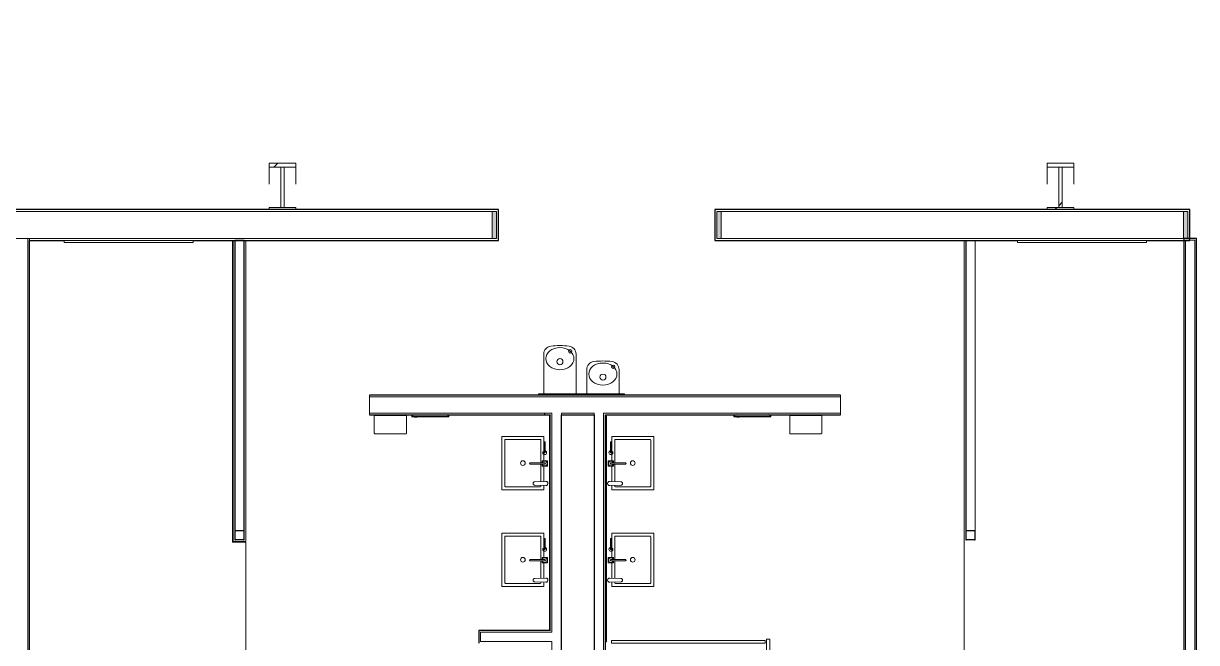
# Model space of a CAD drawing. Header units: inches. Extents: x 20008 to 27263, y -26025 to -19005.
# Drawn here: x 25305.5 to 25742, y -22520 to -22289.5 of the extents above; entities that cross this region are included whole.
import ezdxf

# ---------------------------------------------------------------- set-up
doc = ezdxf.new("R2010")
doc.units = ezdxf.units.IN
doc.header["$MEASUREMENT"] = 0
doc.linetypes.add('Dash', pattern=[0.25, 0.125, -0.125])
doc.linetypes.add('Dash_2_', pattern=[0.25, 0.125, -0.125])
for name, color, linetype, lineweight in [('A-FLOR', 192, 'Continuous', 9), ('A-GENM', 13, 'Continuous', 9), ('A-WALL', 113, 'Continuous', 9), ('A-WALL-PATT', 111, 'Continuous', 25), ('I-WALL', 2, 'Continuous', 9), ('P-SANR-FIXT', 6, 'Continuous', 9), ('Q-SPCQ', 91, 'Continuous', 9), ('Q-SPCQ-HDLN', 91, 'Dash', 9), ('S-BEAM', 12, 'Continuous', 9), ('S-COLS', 52, 'Continuous', 9)]:
    doc.layers.add(name, color=color, linetype=linetype, lineweight=lineweight)
pattern_1 = [(0, (0, 0), (81.92, 20.48), [3.379, -58.061, 3.379, -58.061, -327.68]), (0, (0, 0), (81.92, 20.48), [-122.88, 3.379, -119.501, 3.379, -58.061, -143.36]), (0, (0, 0), (81.92, 20.48), [-307.2, 3.379, -37.581, 3.379, -99.021]), (120, (30.72, 10.24), (-58.6962, 60.704801), [3.379, -58.061, 3.379, -58.061, -327.68]), (120, (30.72, 10.24), (-58.6962, 60.704801), [-122.88, 3.379, -119.501, 3.379, -58.061, -143.36]), (120, (30.72, 10.24), (-58.6962, 60.704801), [-307.2, 3.379, -37.581, 3.379, -99.021]), (240, (40.96, 51.2), (-23.2238, -81.184801), [3.379, -58.061, 3.379, -58.061, -327.68]), (240, (40.96, 51.2), (-23.2238, -81.184801), [-122.88, 3.379, -119.501, 3.379, -58.061, -143.36]), (240, (40.96, 51.2), (-23.2238, -81.184801), [-307.2, 3.379, -37.581, 3.379, -99.021])]
pattern_2 = [(225, (25691.39, -22360.053), (25.342707, -25.342707), []), (225, (25691.39, -22398.453), (25.342707, -25.342707), [])]
pattern_3 = [(225, (25401.89, -22360.053), (25.342707, -25.342707), []), (225, (25401.89, -22398.453), (25.342707, -25.342707), [])]

# ---------------------------------------------------------------- blocks, each defined once
blk = doc.blocks.new('Partition-Floor_Braced-Bradley_Corp-St_Stl-ADA-N_Stalls - ADA _optional_ _ n Standard Stalls-320692-Site Plan - Phase 1')
at = {"layer": 'Q-SPCQ', "color": 7}
for p, q in [((68.5, -0.88), (67.5, -0.88)), ((67.5, -0.88), (67.5, -58.13)), ((68.5, -58.13), (68.5, -0.88)), ((105.5, -0.88), (104.5, -0.88)), ((104.5, -0.88), (104.5, -58.13)), ((105.5, -58.13), (105.5, -0.88)), ((142.5, -0.88), (141.5, -0.88)), ((141.5, -0.88), (141.5, -58.13)), ((142.5, -58.13), (142.5, -0.88)), ((179.5, -0.88), (178.5, -0.88)), ((178.5, -0.88), (178.5, -58.13)), ((179.5, -58.13), (179.5, -0.88)), ((11.5, -58.63), (8.5, -58.63)), ((8.5, -58.63), (8.5, -59.88)), ((8.5, -59.88), (11.5, -59.88)), ((11.5, -59.88), (11.5, -58.63)), ((12.69, -59.25), (11.69, -59.25)), ((11.69, -59.25), (11.69, -94.87)), ((12.69, -94.87), (12.69, -59.25)), ((71.5, -58.63), (47.5, -58.63)), ((47.5, -58.63), (47.5, -59.88)), ((47.5, -59.88), (71.5, -59.88)), ((67.5, -58.13), (68.5, -58.13)), ((71.5, -59.88), (71.5, -58.63)), ((72.69, -59.25), (71.69, -59.25)), ((71.69, -59.25), (71.69, -84.87)), ((72.69, -84.87), (72.69, -59.25)), ((97.5, -58.63), (97.5, -59.88)), ((108.5, -58.63), (97.5, -58.63)), ((97.5, -59.88), (108.5, -59.88)), ((104.5, -58.13), (105.5, -58.13)), ((108.5, -59.88), (108.5, -58.63)), ((109.69, -59.25), (108.69, -59.25)), ((108.69, -59.25), (108.69, -84.87)), ((109.69, -84.87), (109.69, -59.25)), ((134.5, -58.63), (134.5, -59.88)), ((145.5, -58.63), (134.5, -58.63)), ((134.5, -59.88), (145.5, -59.88)), ((141.5, -58.13), (142.5, -58.13)), ((145.5, -59.88), (145.5, -58.63)), ((146.69, -59.25), (145.69, -59.25)), ((145.69, -59.25), (145.69, -84.87)), ((146.69, -84.87), (146.69, -59.25)), ((180, -58.63), (171.5, -58.63)), ((171.5, -58.63), (171.5, -59.88)), ((171.5, -59.88), (180, -59.88)), ((178.5, -58.13), (179.5, -58.13)), ((180, -59.88), (180, -58.63)), ((71.69, -84.87), (72.69, -84.87)), ((108.69, -84.87), (109.69, -84.87)), ((145.69, -84.87), (146.69, -84.87)), ((11.69, -94.87), (12.69, -94.87))]:
    blk.add_line(p, q, dxfattribs=at)
at = {"layer": 'Q-SPCQ-HDLN', "color": 7, "linetype": 'Dash_2_'}
for centre, radius, start in [((11.69, -59.25), 35.62, 271.7908), ((71.69, -59.25), 25.62, 272.2042), ((108.69, -59.25), 25.62, 272.2042), ((145.69, -59.25), 25.62, 272.2042)]:
    blk.add_arc(centre, radius, start, 360, dxfattribs=at)
blk = doc.blocks.new('Drinking_Fountain-Haws_Corporation-Wall_Mounted_1119 - 1119-355850-Site Plan - Phase 1')
at = {"layer": 'P-SANR-FIXT', "color": 7}
for p, q in [((13.07, 20.75), (13.07, 5.95)), ((25.07, 5.95), (25.07, 20.75)), ((29.07, 15), (29.07, 5.95)), ((41.07, 5.95), (41.07, 15)), ((43.07, 5.95), (11.07, 5.95)), ((11.07, 5.95), (11.07, 5.45)), ((43.07, 5.45), (43.07, 5.95))]:
    blk.add_line(p, q, dxfattribs=at)
for centre, radius in [((22.94, 21.8), 0.625), ((19.07, 17.94), 1.13), ((35.07, 12.19), 1.13), ((38.94, 16.07), 0.625)]:
    blk.add_circle(centre, radius, dxfattribs=at)
for centre, radius, start, end in [((16.07, 20.75), 3, 97.5776, 180), ((19.07, -1.8), 25.75, 82.4224, 97.5776), ((22.07, 20.75), 3, 360, 82.4224), ((32.07, 15), 3, 97.5776, 180), ((35.07, -7.55), 25.75, 82.4224, 97.5776), ((38.07, 15), 3, 360, 82.4224)]:
    blk.add_arc(centre, radius, start, end, dxfattribs=at)
for centre, ratio in [((19.07, 19.07), 0.786373), ((35.07, 13.32), 0.786365)]:
    blk.add_ellipse(centre, major_axis=(-5.25, 0), ratio=ratio, dxfattribs=at)
blk = doc.blocks.new('Soap_Dispenser-TOTO-TES1ADC-05 - Polished Chrome-162828-Site Plan - Phase 1')
at = {"layer": 'A-GENM', "color": 7}
for p, q in [((-0.79, 0), (-0.66, -4.1)), ((0.66, -4.1), (0.79, -0.03))]:
    blk.add_line(p, q, dxfattribs=at)
blk.add_arc((0, 0), 0.791, 358.1479, 179.999, dxfattribs=at)
blk.add_open_spline([(-0.66, -4.1), (-0.66, -4.15), (-0.65, -4.25), (-0.6, -4.4), (-0.51, -4.53), (-0.35, -4.67), (-0.08, -4.76), (0.21, -4.73), (0.42, -4.61), (0.56, -4.47), (0.65, -4.29), (0.66, -4.16), (0.66, -4.1)], degree=3, knots=[0, 0, 0, 0, 0.076923, 0.153846, 0.230769, 0.307692, 0.461538, 0.615385, 0.711538, 0.807692, 0.903846, 1, 1, 1, 1], dxfattribs=at)
blk = doc.blocks.new('Dispenser_Disposal-Paper-Frost_Products_LTD_-Recessed-400A - Steel-Stainless-37173-Site Plan - Phase 1')
at = {"layer": 'Q-SPCQ', "color": 10, "lineweight": 13}
for p, q in [((25450.02, -22435.86), (25450.02, -22435.26)), ((25450.02, -22435.26), (25450.87, -22435.26)), ((25450.02, -22435.86), (25463.69, -22435.86)), ((25450.09, -22435.26), (25450.09, -22435.94)), ((25450.39, -22435.55), (25450.09, -22435.86)), ((25450.09, -22435.94), (25463.69, -22435.94)), ((25451.06, -22435.94), (25450.09, -22435.94)), ((25450.18, -22435.21), (25450.18, -22435.18)), ((25450.83, -22435.21), (25450.18, -22435.21)), ((25463.34, -22435.26), (25450.39, -22435.26)), ((25450.39, -22435.26), (25450.39, -22435.55)), ((25451.1, -22435.2), (25450.87, -22435.2)), ((25450.87, -22435.26), (25450.87, -22435.2)), ((25450.9, -22435.26), (25450.9, -22435.2)), ((25451.06, -22436.07), (25451.06, -22435.94)), ((25451.93, -22436.07), (25451.06, -22436.07)), ((25451.91, -22436.09), (25451.08, -22436.09)), ((25451.17, -22435.26), (25451.1, -22435.2)), ((25451.55, -22435.18), (25451.55, -22435.26)), ((25451.83, -22435.26), (25451.83, -22435.18)), ((25463.69, -22435.94), (25451.93, -22435.94)), ((25451.93, -22435.94), (25451.93, -22436.07)), ((25463.15, -22435.21), (25462.98, -22435.21)), ((25463.15, -22435.21), (25463.65, -22435.21)), ((25463.15, -22435.25), (25463.15, -22435.21)), ((25463.6, -22435.25), (25463.15, -22435.25)), ((25463.39, -22435.31), (25463.39, -22435.56)), ((25463.39, -22435.55), (25463.39, -22435.33)), ((25463.39, -22435.33), (25463.72, -22435.33)), ((25463.69, -22435.86), (25463.39, -22435.56)), ((25463.63, -22435.18), (25463.63, -22435.21)), ((25463.65, -22435.18), (25463.65, -22435.21)), ((25463.69, -22435.94), (25463.69, -22435.33)), ((25463.69, -22435.86), (25463.77, -22435.86)), ((25463.72, -22435.28), (25463.72, -22435.33)), ((25463.72, -22435.33), (25463.76, -22435.33)), ((25463.76, -22435.33), (25463.76, -22435.86))]:
    blk.add_line(p, q, dxfattribs=at)
for centre, radius, start, end in [((25450.09, -22435.86), 0.0768, 180, 270), ((25450.09, -22435.86), 0.029, 180, 270), ((25450.83, -22435.15), 0.0665, 270, 0), ((25450.83, -22435.15), 0.0665, 270, 312.1544), ((25451.08, -22436.07), 0.02, 180, 270), ((25451.91, -22436.07), 0.02, 270, 0), ((25462.98, -22435.15), 0.0665, 180, 270), ((25463.34, -22435.31), 0.05, 0, 90), ((25463.65, -22435.28), 0.0625, 153.896, 233.1301), ((25463.65, -22435.28), 0.0625, 302.4117, 90.0728), ((25463.65, -22435.28), 0.0625, 359.8391, 90), ((25463.69, -22435.86), 0.0763, 270, 0)]:
    blk.add_arc(centre, radius, start, end, dxfattribs=at)
blk = doc.blocks.new('Faucet-Lavatory-Zurn-Z6920XL - Z6920-XL-ADM2-H4-162876-Site Plan - Phase 1')
at = {"layer": 'P-SANR-FIXT'}
for p, q in [((-0.25, 0), (-0.25, 5.25)), ((0.25, 5.25), (0.25, 0)), ((-1, 1), (-0.25, 1)), ((-1, -1), (-1, 1)), ((0.25, 1), (1, 1)), ((1, 1), (1, -1)), ((4, 0.12), (8, 0.12)), ((4, -0.12), (4, 0.12)), ((8, 0.12), (8, -0.12)), ((1, -1), (-1, -1)), ((8, -0.12), (4, -0.12))]:
    blk.add_line(p, q, dxfattribs=at)
blk.add_circle((4, 0), 0.719, dxfattribs=at)
for centre, radius, start, end in [((0, 5.37), 0.281, 332.734, 207.266), ((0, 0), 0.875, 107.1429, 180), ((0, 0), 0.875, 360, 72.8571), ((0, 0), 0.875, 180, 360), ((0, 0), 0.25, 180, 0)]:
    blk.add_arc(centre, radius, start, end, dxfattribs=at)
blk = doc.blocks.new('Bradley-Washroom_Accessories-Mirrors-747_Standard - 60_ x 36_ _ BradEX-205488-Site Plan - Phase 1')
at = {"layer": 'Q-SPCQ', "color": 7}
for p, q in [((25501.27, -22454.37), (25501.27, -22435.37)), ((25501.52, -22435.37), (25501.27, -22435.37)), ((25501.52, -22435.37), (25501.52, -22454.37)), ((25501.23, -22454.37), (25501.52, -22454.37)), ((25501.23, -22454.37), (25501.23, -22456.37)), ((25501.52, -22454.37), (25501.52, -22456.37)), ((25501.52, -22456.37), (25501.23, -22456.37)), ((25501.27, -22494.37), (25501.27, -22456.37)), ((25501.52, -22456.37), (25501.52, -22494.37)), ((25501.23, -22494.37), (25501.52, -22494.37)), ((25501.23, -22494.37), (25501.23, -22496.37)), ((25501.52, -22494.37), (25501.52, -22496.37)), ((25501.52, -22496.37), (25501.23, -22496.37)), ((25501.27, -22515.37), (25501.27, -22496.37)), ((25501.52, -22496.37), (25501.52, -22515.37)), ((25501.27, -22515.37), (25501.52, -22515.37))]:
    blk.add_line(p, q, dxfattribs=at)
blk = doc.blocks.new('Bradley-Washroom_Accessories-Mirrors-747_Standard - 84_ x 36_ _ BradEX-219120-Site Plan - Phase 1')
at = {"layer": 'Q-SPCQ', "color": 7}
for p, q in [((25522.14, -22455.74), (25522.14, -22435.74)), ((25522.39, -22435.74), (25522.14, -22435.74)), ((25522.39, -22435.74), (25522.39, -22455.74)), ((25522.14, -22455.74), (25522.42, -22455.74)), ((25522.14, -22457.74), (25522.14, -22455.74)), ((25522.42, -22457.74), (25522.14, -22457.74)), ((25522.14, -22497.74), (25522.14, -22457.74)), ((25522.39, -22457.74), (25522.39, -22497.74)), ((25522.42, -22457.74), (25522.42, -22455.74)), ((25522.14, -22497.74), (25522.42, -22497.74)), ((25522.14, -22499.74), (25522.14, -22497.74)), ((25522.42, -22499.74), (25522.42, -22497.74)), ((25522.42, -22499.74), (25522.14, -22499.74)), ((25522.14, -22519.74), (25522.14, -22499.74)), ((25522.39, -22499.74), (25522.39, -22519.74)), ((25522.14, -22519.74), (25522.39, -22519.74))]:
    blk.add_line(p, q, dxfattribs=at)
blk = doc.blocks.new('Bradley-Washroom_Accessories-Mirrors-780_Custom - Bradley-Washroom_Accessories-Mirrors-780_Custom-177760-Site Plan - Phase 1')
at = {"layer": 'Q-SPCQ', "color": 7}
for p, q in [((25320.64, -22370.3), (25368.64, -22370.3)), ((25320.64, -22370.3), (25320.64, -22371.05)), ((25368.64, -22371.05), (25320.64, -22371.05)), ((25368.64, -22371.05), (25368.64, -22370.3))]:
    blk.add_line(p, q, dxfattribs=at)
blk = doc.blocks.new('Soap_Dispenser-TOTO-TES1ADC-05 - Polished Chrome-194390-Site Plan - Phase 1')
at = {"layer": 'A-GENM', "color": 7}
for p, q in [((-0.79, 0), (-0.66, 4.1)), ((0.66, 4.1), (0.79, 0.03))]:
    blk.add_line(p, q, dxfattribs=at)
blk.add_arc((0, 0), 0.791, 180.001, 1.8521, dxfattribs=at)
blk.add_open_spline([(-0.66, 4.1), (-0.66, 4.16), (-0.65, 4.29), (-0.56, 4.47), (-0.42, 4.61), (-0.21, 4.73), (0.08, 4.76), (0.35, 4.67), (0.51, 4.53), (0.6, 4.4), (0.65, 4.25), (0.66, 4.15), (0.66, 4.1)], degree=3, knots=[-1, -1, -1, -1, -0.903846, -0.807692, -0.711538, -0.615385, -0.461538, -0.307692, -0.230769, -0.153846, -0.076923, 0, 0, 0, 0], dxfattribs=at)
blk = doc.blocks.new('Faucet-Lavatory-Zurn-Z6920XL - Z6920-XL-ADM2-H4-162583-Site Plan - Phase 1')
at = {"layer": 'P-SANR-FIXT'}
for p, q in [((1, 1), (-1, 1)), ((-1, 1), (-1, -1)), ((-0.25, 0), (-0.25, -5.25)), ((0.25, -5.25), (0.25, 0)), ((1, -1), (1, 1)), ((8, 0.12), (4, 0.12)), ((4, 0.12), (4, -0.12)), ((8, -0.12), (8, 0.12)), ((-1, -1), (-0.25, -1)), ((0.25, -1), (1, -1)), ((4, -0.12), (8, -0.12))]:
    blk.add_line(p, q, dxfattribs=at)
blk.add_circle((4, 0), 0.719, dxfattribs=at)
for centre, radius, start, end in [((0, 0), 0.875, 0, 180), ((0, 0), 0.875, 180, 252.8571), ((0, 0), 0.25, 360, 180), ((0, 0), 0.875, 287.1429, 0), ((0, -5.37), 0.281, 152.734, 27.266)]:
    blk.add_arc(centre, radius, start, end, dxfattribs=at)
blk = doc.blocks.new('Sink-Under_Counter-Kohler-2882 - White-191670-Site Plan - Phase 1')
at = {"layer": 'P-SANR-FIXT', "color": 7}
for p, q in [((-9.91, -7.81), (-9.91, 7.81)), ((-9.91, 7.81), (-0.85, 7.81)), ((-8.81, 6.46), (-8.81, -6.46)), ((-0.1, 6.71), (-8.56, 6.71)), ((6.87, 6.71), (0.4, 6.71)), ((1.15, 7.81), (6.83, 7.81)), ((8.56, 6.71), (8.33, 6.71)), ((8.37, 7.81), (9.91, 7.81)), ((8.81, -6.46), (8.81, 6.46)), ((9.91, 7.81), (9.91, -7.81)), ((9.91, -7.81), (-9.91, -7.81)), ((-8.56, -6.71), (8.56, -6.71))]:
    blk.add_line(p, q, dxfattribs=at)
for centre, radius, start, end in [((-8.56, 6.46), 0.25, 90, 180), ((8.56, 6.46), 0.25, 360, 90), ((0, 0), 0.875, 360, 180), ((0, 0), 0.875, 180, 360), ((-8.56, -6.46), 0.25, 180, 270), ((8.56, -6.46), 0.25, 270, 360)]:
    blk.add_arc(centre, radius, start, end, dxfattribs=at)
blk = doc.blocks.new('Sink-Under_Counter-Kohler-2882 - White-194391-Site Plan - Phase 1')
at = {"layer": 'P-SANR-FIXT', "color": 7}
for p, q in [((9.91, 7.81), (-9.91, 7.81)), ((-9.91, 7.81), (-9.91, -7.81)), ((-8.81, -6.46), (-8.81, 6.46)), ((-8.56, 6.71), (8.56, 6.71)), ((8.81, 6.46), (8.81, -6.46)), ((9.91, -7.81), (9.91, 7.81)), ((-9.91, -7.81), (-0.85, -7.81)), ((-0.1, -6.71), (-8.56, -6.71)), ((6.87, -6.71), (0.4, -6.71)), ((1.15, -7.81), (6.83, -7.81)), ((8.56, -6.71), (8.33, -6.71)), ((8.37, -7.81), (9.91, -7.81))]:
    blk.add_line(p, q, dxfattribs=at)
for centre, radius, start, end in [((-8.56, 6.46), 0.25, 90, 180), ((8.56, 6.46), 0.25, 0, 90), ((0, 0), 0.875, 0, 180), ((0, 0), 0.875, 180, 0), ((-8.56, -6.46), 0.25, 180, 270), ((8.56, -6.46), 0.25, 270, 0)]:
    blk.add_arc(centre, radius, start, end, dxfattribs=at)
blk = doc.blocks.new('HSS-Hollow Structural Section-Column - HSS3-1_2X3-1_2X1_8-V68-Site Plan - Phase 1')
at = {"layer": 'S-COLS', "color": 50, "lineweight": 15}
for p, q in [((-1.75, 1.518), (-1.75, -1.518)), ((-1.634, -1.518), (-1.634, 1.518)), ((1.518, 1.75), (-1.518, 1.75)), ((-1.518, 1.634), (1.518, 1.634)), ((1.634, 1.518), (1.634, -1.518)), ((1.75, -1.518), (1.75, 1.518)), ((1.518, -1.634), (-1.518, -1.634)), ((-1.518, -1.75), (1.518, -1.75))]:
    blk.add_line(p, q, dxfattribs=at)
for centre, radius, start, end in [((-1.518, 1.518), 0.232, 90, 180), ((-1.518, 1.518), 0.116, 90, 180), ((1.518, 1.518), 0.232, 360, 90), ((1.518, 1.518), 0.116, 0, 90), ((-1.518, -1.518), 0.232, 180, 270), ((-1.518, -1.518), 0.116, 180, 270), ((1.518, -1.518), 0.232, 270, 360), ((1.518, -1.518), 0.116, 270, 360)]:
    blk.add_arc(centre, radius, start, end, dxfattribs=at)
blk = doc.blocks.new('HSS-Hollow Structural Section-Column - HSS3-1_2X3-1_2X1_8-V70-Site Plan - Phase 1')
at = {"layer": 'S-COLS', "color": 50, "lineweight": 15}
for p, q in [((-1.75, 1.518), (-1.75, -1.518)), ((-1.634, -1.518), (-1.634, 1.518)), ((1.518, 1.75), (-1.518, 1.75)), ((-1.518, 1.634), (1.518, 1.634)), ((1.634, 1.518), (1.634, -1.518)), ((1.75, -1.518), (1.75, 1.518)), ((1.518, -1.634), (-1.518, -1.634)), ((-1.518, -1.75), (1.518, -1.75))]:
    blk.add_line(p, q, dxfattribs=at)
for centre, radius, start, end in [((-1.518, 1.518), 0.232, 90, 180), ((-1.518, 1.518), 0.116, 90, 180), ((1.518, 1.518), 0.232, 360, 90), ((1.518, 1.518), 0.116, 0, 90), ((-1.518, -1.518), 0.232, 180, 270), ((-1.518, -1.518), 0.116, 180, 270), ((1.518, -1.518), 0.232, 270, 360), ((1.518, -1.518), 0.116, 270, 360)]:
    blk.add_arc(centre, radius, start, end, dxfattribs=at)
blk = doc.blocks.new('Hand_Dryer-Excel_Dryer-XLERATOR_Unit - Not a Type - Load Type Catalog-357530-Site Plan - Phase 1')
at = {"layer": 'Q-SPCQ', "color": 7}
for p, q in [((25590.61, -22442.03), (25590.61, -22435.43)), ((25590.61, -22435.43), (25602.55, -22435.43)), ((25602.55, -22435.43), (25602.55, -22442.03)), ((25602.3, -22442.3), (25590.86, -22442.3))]:
    blk.add_line(p, q, dxfattribs=at)
for centre, start, end in [((25590.86, -22442.05), 175.9748, 270), ((25602.3, -22442.05), 270, 4.0252)]:
    blk.add_arc(centre, 0.251, start, end, dxfattribs=at)
blk = doc.blocks.new('Locker Rooms and Restrooms_rvt-1-Site Plan - Phase 1')
at = {"layer": 'A-WALL-PATT', "lineweight": 9}
h = blk.add_hatch(dxfattribs=at)
h.set_pattern_fill('FP_9', style=0, pattern_type=2)
h.set_pattern_definition(pattern_1)
h.paths.add_polyline_path([(25434.27, -22435.18), (25502.14, -22435.18), (25502.14, -22434.55), (25434.27, -22434.55)], flags=0)
h.paths.add_polyline_path([(25609.52, -22435.18), (25609.52, -22434.55), (25521.39, -22434.55), (25521.39, -22435.18), (25531.71, -22435.18)], flags=0)
h.paths.add_polyline_path([(25505.64, -22435.18), (25517.89, -22435.18), (25517.89, -22434.55), (25505.64, -22434.55)], flags=0)
h = blk.add_hatch(dxfattribs=at)
h.set_pattern_fill('FP_9', style=0, pattern_type=2)
h.set_pattern_definition(pattern_1)
h.paths.add_polyline_path([(25521.39, -22691.3), (25522.02, -22691.3), (25522.02, -22435.18), (25521.39, -22435.18), (25521.39, -22668.33)], flags=0)
at = {"layer": 'A-FLOR', "color": 7}
for p, q in [((25388.27, -22482.37), (25388.27, -22370.3)), ((25655.52, -22370.3), (25655.52, -22526.93)), ((25388.27, -22526.68), (25388.27, -22482.62))]:
    blk.add_line(p, q, dxfattribs=at)
at = {"layer": 'A-WALL', "color": 7}
for p, q in [((25659.64, -22478.47), (25659.64, -22370.43)), ((25434.27, -22427.93), (25434.27, -22428.55)), ((25434.27, -22428.55), (25609.52, -22428.55)), ((25434.27, -22428.55), (25434.27, -22434.55)), ((25609.52, -22428.55), (25609.52, -22427.93)), ((25609.52, -22434.55), (25609.52, -22428.55)), ((25434.27, -22434.55), (25434.27, -22435.18)), ((25434.27, -22434.55), (25502.14, -22434.55)), ((25502.14, -22435.18), (25502.14, -22434.55)), ((25502.14, -22435.18), (25502.14, -22516.18)), ((25505.64, -22435.18), (25505.64, -22434.55)), ((25505.64, -22434.55), (25517.89, -22434.55)), ((25517.89, -22435.18), (25517.89, -22434.55)), ((25521.39, -22435.18), (25521.39, -22434.55)), ((25521.39, -22434.55), (25609.52, -22434.55)), ((25521.39, -22435.18), (25521.39, -22691.3)), ((25609.52, -22435.18), (25609.52, -22434.55)), ((25659.64, -22481.74), (25659.64, -22481.51)), ((25475.52, -22519.68), (25475.52, -22516.18)), ((25475.52, -22516.18), (25501.52, -22516.18)), ((25501.52, -22516.18), (25502.14, -22516.18)), ((25475.52, -22519.68), (25501.52, -22519.68)), ((25501.52, -22519.68), (25502.14, -22519.68)), ((25502.14, -22519.68), (25502.14, -22554.8))]:
    blk.add_line(p, q, dxfattribs=at)
at = {"layer": 'I-WALL', "color": 7}
for p, q in [((25383.27, -22482.37), (25383.27, -22370.43)), ((25383.27, -22370.43), (25383.52, -22370.43)), ((25383.52, -22370.43), (25383.52, -22482.37)), ((25383.27, -22482.37), (25383.27, -22482.62)), ((25388.27, -22482.62), (25383.27, -22482.62)), ((25383.52, -22482.37), (25388.27, -22482.37))]:
    blk.add_line(p, q, dxfattribs=at)
at = {"layer": 'I-WALL', "color": 250, "lineweight": 25}
for p, q in [((25384.14, -22370.3), (25384.14, -22478.47)), ((25387.64, -22370.3), (25384.14, -22370.3)), ((25387.64, -22478.47), (25387.64, -22370.3)), ((25656.14, -22370.43), (25656.14, -22478.47)), ((25659.64, -22370.43), (25656.14, -22370.43)), ((25609.52, -22427.93), (25434.27, -22427.93)), ((25434.27, -22435.18), (25501.52, -22435.18)), ((25501.52, -22435.18), (25501.52, -22435.37)), ((25505.64, -22695.43), (25505.64, -22435.18)), ((25505.64, -22435.18), (25517.89, -22435.18)), ((25517.89, -22435.18), (25517.89, -22695.43)), ((25522.02, -22691.3), (25522.02, -22435.18)), ((25522.02, -22435.18), (25609.52, -22435.18)), ((25384.14, -22481.51), (25384.14, -22481.74)), ((25384.14, -22481.74), (25384.37, -22481.74)), ((25387.41, -22481.74), (25387.64, -22481.74)), ((25387.64, -22481.74), (25387.64, -22481.51)), ((25656.14, -22481.51), (25656.14, -22481.74)), ((25656.14, -22481.74), (25656.37, -22481.74)), ((25659.41, -22481.74), (25659.64, -22481.74)), ((25501.52, -22515.55), (25474.89, -22515.55)), ((25474.89, -22515.55), (25474.89, -22516.18)), ((25474.89, -22516.18), (25474.89, -22519.68)), ((25501.52, -22515.37), (25501.52, -22515.55)), ((25474.89, -22519.68), (25474.89, -22520.3))]:
    blk.add_line(p, q, dxfattribs=at)
at = {"lineweight": 9}
for name, p in [('Bradley-Washroom_Accessories-Mirrors-780_Custom - Bradley-Washroom_Accessories-Mirrors-780_Custom-177760-Site Plan - Phase 1', (0, 0)), ('Bradley-Washroom_Accessories-Mirrors-780_Custom - Bradley-Washroom_Accessories-Mirrors-780_Custom-177760-Site Plan - Phase 1', (354.81, 0)), ('Drinking_Fountain-Haws_Corporation-Wall_Mounted_1119 - 1119-355850-Site Plan - Phase 1', (25486.03, -22433.37)), ('Hand_Dryer-Excel_Dryer-XLERATOR_Unit - Not a Type - Load Type Catalog-357530-Site Plan - Phase 1', (-154.56, 0)), ('Dispenser_Disposal-Paper-Frost_Products_LTD_-Recessed-400A - Steel-Stainless-37173-Site Plan - Phase 1', (0, 0)), ('Bradley-Washroom_Accessories-Mirrors-747_Standard - 60_ x 36_ _ BradEX-205488-Site Plan - Phase 1', (0, 0)), ('Bradley-Washroom_Accessories-Mirrors-747_Standard - 84_ x 36_ _ BradEX-219120-Site Plan - Phase 1', (0, 0)), ('Dispenser_Disposal-Paper-Frost_Products_LTD_-Recessed-400A - Steel-Stainless-37173-Site Plan - Phase 1', (119.87, 0)), ('Hand_Dryer-Excel_Dryer-XLERATOR_Unit - Not a Type - Load Type Catalog-357530-Site Plan - Phase 1', (0, 0)), ('HSS-Hollow Structural Section-Column - HSS3-1_2X3-1_2X1_8-V70-Site Plan - Phase 1', (25385.89, -22479.99)), ('HSS-Hollow Structural Section-Column - HSS3-1_2X3-1_2X1_8-V68-Site Plan - Phase 1', (25657.89, -22479.99))]:
    blk.add_blockref(name, p, dxfattribs=at)
for name, p, rotation in [('Sink-Under_Counter-Kohler-2882 - White-191670-Site Plan - Phase 1', (25491.33, -22453.18), 270), ('Faucet-Lavatory-Zurn-Z6920XL - Z6920-XL-ADM2-H4-162876-Site Plan - Phase 1', (25499.45, -22453.33), 90.00000000000037), ('Faucet-Lavatory-Zurn-Z6920XL - Z6920-XL-ADM2-H4-162583-Site Plan - Phase 1', (25524.08, -22453.33), 89.99999999999962), ('Sink-Under_Counter-Kohler-2882 - White-194391-Site Plan - Phase 1', (25532.2, -22453.18), 270), ('Soap_Dispenser-TOTO-TES1ADC-05 - Polished Chrome-162828-Site Plan - Phase 1', (25499.87, -22460.78), 269.9999999999698), ('Soap_Dispenser-TOTO-TES1ADC-05 - Polished Chrome-194390-Site Plan - Phase 1', (25523.66, -22460.78), 270.0000000000303), ('Sink-Under_Counter-Kohler-2882 - White-191670-Site Plan - Phase 1', (25491.33, -22489.18), 270), ('Faucet-Lavatory-Zurn-Z6920XL - Z6920-XL-ADM2-H4-162876-Site Plan - Phase 1', (25499.45, -22489.33), 90.00000000000037), ('Faucet-Lavatory-Zurn-Z6920XL - Z6920-XL-ADM2-H4-162583-Site Plan - Phase 1', (25524.08, -22489.33), 89.99999999999962), ('Sink-Under_Counter-Kohler-2882 - White-194391-Site Plan - Phase 1', (25532.2, -22489.18), 270), ('Soap_Dispenser-TOTO-TES1ADC-05 - Polished Chrome-162828-Site Plan - Phase 1', (25499.87, -22496.78), 269.9999999999595), ('Soap_Dispenser-TOTO-TES1ADC-05 - Polished Chrome-194390-Site Plan - Phase 1', (25523.66, -22496.78), 270.0000000000405), ('Partition-Floor_Braced-Bradley_Corp-St_Stl-ADA-N_Stalls - ADA _optional_ _ n Standard Stalls-320692-Site Plan - Phase 1', (25523.39, -22698.8), 90.00000000000044)]:
    blk.add_blockref(name, p, dxfattribs=dict(at, rotation=rotation))
blk = doc.blocks.new('columns and girder2 - one-1334686-Site Plan - Phase 1')
at = {"layer": 'S-BEAM'}
h = blk.add_hatch(dxfattribs=at)
h.set_pattern_fill('FP_16', color=256, style=0, pattern_type=2)
h.set_pattern_definition(pattern_2)
h.paths.add_polyline_path([(5, -1.25), (-5, -1.25), (-5, -2), (5, -2)], flags=0)
h.paths.add_polyline_path([(5, -17.03), (-5, -17.03), (-5, -18.55), (5, -18.55)], flags=0)
h.paths.add_polyline_path([(5, -1204.89), (-5, -1204.89), (-5, -1206.4), (5, -1206.4)], flags=0)
h.paths.add_polyline_path([(5, -1224.25), (-5, -1224.25), (-5, -1225), (5, -1225)], flags=0)
h = blk.add_hatch(dxfattribs=at)
h.set_pattern_fill('FP_16', color=256, style=0, pattern_type=2)
h.set_pattern_definition(pattern_2)
h.paths.add_polyline_path([(0.62, -2), (-0.63, -2), (-0.63, -17.03), (0.62, -17.03), (0.62, -14.3)], flags=0)
h.paths.add_polyline_path([(-0.63, -1206.4), (-0.63, -1224.25), (0.62, -1224.25), (0.62, -1206.4)], flags=0)
at = {"layer": 'S-BEAM', "lineweight": 15}
for p, q in [((-5, -1.25), (-5, -2)), ((-5, -2), (5, -2)), ((0.62, -2), (-0.63, -2)), ((-0.63, -2), (-0.63, -17.03)), ((0.62, -17.03), (0.62, -2)), ((5, -2), (5, -1.25)), ((5, -17.03), (-5, -17.03)), ((-5, -17.03), (-5, -18.55)), ((-0.63, -17.03), (0.62, -17.03)), ((5, -18.55), (5, -17.03)), ((-5, -18.55), (5, -18.55))]:
    blk.add_line(p, q, dxfattribs=at)
at = {"layer": 'S-BEAM'}
for p, q in [((-5, -17.03), (-5, -10.69)), ((5, -10.69), (5, -17.03))]:
    blk.add_line(p, q, dxfattribs=at)
blk = doc.blocks.new('columns and girder2 - one-V24-Site Plan - Phase 1')
at = {"layer": 'S-BEAM'}
h = blk.add_hatch(dxfattribs=at)
h.set_pattern_fill('FP_17', color=256, style=0, pattern_type=2)
h.set_pattern_definition(pattern_3)
h.paths.add_polyline_path([(5, -1.25), (-5, -1.25), (-5, -2), (5, -2)], flags=0)
h.paths.add_polyline_path([(-5, -17.03), (-5, -18.55), (5, -18.55), (5, -17.03)], flags=0)
h.paths.add_polyline_path([(-5, -1204.89), (-5, -1206.4), (5, -1206.4), (5, -1204.89)], flags=0)
h.paths.add_polyline_path([(5, -1224.25), (-5, -1224.25), (-5, -1225), (5, -1225)], flags=0)
h = blk.add_hatch(dxfattribs=at)
h.set_pattern_fill('FP_17', color=256, style=0, pattern_type=2)
h.set_pattern_definition(pattern_3)
h.paths.add_polyline_path([(0.62, -2), (-0.63, -2), (-0.63, -17.03), (0.62, -17.03), (0.62, -14.3)], flags=0)
h.paths.add_polyline_path([(-0.63, -1206.4), (-0.63, -1224.25), (0.62, -1224.25), (0.62, -1206.4)], flags=0)
at = {"layer": 'S-BEAM', "lineweight": 15}
for p, q in [((-5, -1.25), (-5, -2)), ((-5, -2), (5, -2)), ((0.62, -2), (-0.63, -2)), ((-0.63, -2), (-0.63, -17.03)), ((0.62, -17.03), (0.62, -2)), ((5, -2), (5, -1.25)), ((5, -17.03), (-5, -17.03)), ((-5, -17.03), (-5, -18.55)), ((-0.63, -17.03), (0.62, -17.03)), ((5, -18.55), (5, -17.03)), ((-5, -18.55), (5, -18.55))]:
    blk.add_line(p, q, dxfattribs=at)
at = {"layer": 'S-BEAM'}
for p, q in [((-5, -17.03), (-5, -10.69)), ((5, -10.69), (5, -17.03))]:
    blk.add_line(p, q, dxfattribs=at)
blk = doc.blocks.new('Girt_C - 10_D-1253539-Site Plan - Phase 1')
at = {"layer": 'S-BEAM'}
for p, q in [((25479.88, -22359.55), (25163.16, -22359.55)), ((25163.16, -22359.74), (25163.16, -22359.55)), ((25163.16, -22369.37), (25163.16, -22359.74)), ((25479.88, -22359.55), (25479.88, -22359.74)), ((25479.88, -22359.74), (25479.88, -22369.37)), ((25163.16, -22369.55), (25163.16, -22369.37)), ((25163.16, -22369.55), (25479.88, -22369.55)), ((25479.88, -22369.37), (25479.88, -22369.55))]:
    blk.add_line(p, q, dxfattribs=at)
blk = doc.blocks.new('Girt_C - 10_D-1260060-Site Plan - Phase 1')
at = {"layer": 'S-BEAM'}
for p, q in [((25737.13, -22359.55), (25565.16, -22359.55)), ((25565.16, -22359.74), (25565.16, -22359.55)), ((25565.16, -22369.37), (25565.16, -22359.74)), ((25737.13, -22359.55), (25737.13, -22359.74)), ((25737.13, -22359.74), (25737.13, -22369.37)), ((25565.16, -22369.55), (25565.16, -22369.37)), ((25565.16, -22369.55), (25737.13, -22369.55)), ((25737.13, -22369.37), (25737.13, -22369.55))]:
    blk.add_line(p, q, dxfattribs=at)

msp = doc.modelspace()

# ---------------------------------------------------------------- hatches: boundary and pattern name
at = {"layer": 'A-WALL-PATT', "lineweight": 9}
h = msp.add_hatch(dxfattribs=at)
h.set_pattern_fill('FP_10', color=256, style=0, pattern_type=2)
h.set_pattern_definition([(161.57, (1.28, 1.28), (-10.24040374, -0.00056827), [0, -72.858, 8.09, 0]), (18.43, (-1.28, 1.28), (-10.24040374, 0.00056827), [0, -72.858, 8.09, 0]), (108.43, (1.28, 1.28), (5.1184649, -25.6019259), [24.282, -56.666]), (71.57, (-1.28, 1.28), (5.1184649, 25.6019259), [24.282, -56.666])])
h.paths.add_polyline_path([(25738.765225, -22369.55281), (25738.765225, -22359.55281), (25737.125225, -22359.662185), (25737.125225, -22369.55281)], flags=0)
h.paths.add_polyline_path([(25565.155225, -22369.55281), (25565.155225, -22359.55281), (25563.515225, -22359.662185), (25563.515225, -22369.55281)], flags=0)
h.paths.add_polyline_path([(25479.875225, -22369.55281), (25481.515225, -22369.443435), (25481.515225, -22359.55281), (25479.875225, -22359.662185), (25479.875225, -22369.52769)], flags=0)
h.paths.add_polyline_path([(25163.155225, -22369.55281), (25163.155225, -22359.55281), (25161.515225, -22359.662185), (25161.515225, -22369.55281)], flags=0)
h.paths.add_polyline_path([(25118.015225, -22369.55281), (25118.015225, -22359.55281), (25116.375225, -22359.662185), (25116.375225, -22369.55281)], flags=0)
h.paths.add_polyline_path([(24920.265225, -22369.55281), (24921.905225, -22369.443435), (24921.905225, -22359.55281), (24920.265225, -22359.662185), (24920.265225, -22369.527478)], flags=0)
h.paths.add_polyline_path([(24840.500225, -22369.55281), (24842.140225, -22369.443435), (24842.140225, -22359.55281), (24840.500225, -22359.662185), (24840.500225, -22369.52769)], flags=0)
h.paths.add_polyline_path([(24632.405225, -22369.55281), (24632.405225, -22359.55281), (24630.765225, -22359.662185), (24630.765225, -22369.55281)], flags=0)
h.paths.add_polyline_path([(22798.640225, -22369.55281), (22798.640225, -22359.55281), (22781.389225, -22359.55281), (22781.389225, -22369.55281)], flags=0)
h = msp.add_hatch(dxfattribs=at)
h.set_pattern_fill('FP_9', color=256, style=0, pattern_type=2)
h.set_pattern_definition(pattern_1)
h.paths.add_polyline_path([(25742.015225, -22787.30281), (25742.015225, -22606.162185), (25741.390225, -22606.162185), (25741.390225, -22787.30281)], flags=0)
h.paths.add_polyline_path([(25741.390225, -22602.662185), (25742.015225, -22602.662185), (25742.015225, -22369.55281), (25737.890225, -22369.55281), (25737.890225, -22370.17781), (25741.390225, -22370.17781), (25741.390225, -22560.802101)], flags=0)

# ---------------------------------------------------------------- linework, layer by layer
at = {"layer": 'A-WALL'}
for p, q in [((25479.875225, -22359.55281), (25481.515225, -22359.55281)), ((25481.515225, -22369.55281), (25481.515225, -22359.55281)), ((25563.515225, -22359.55281), (25563.515225, -22369.55281)), ((25563.515225, -22359.55281), (25565.155225, -22359.55281)), ((25737.125225, -22359.55281), (25738.765225, -22359.55281)), ((25738.765225, -22369.55281), (25738.765225, -22359.55281)), ((25307.140225, -22369.55281), (25307.140225, -22767.959451)), ((25307.765225, -22370.30281), (25307.765225, -22369.55281)), ((25479.875225, -22369.55281), (25481.515225, -22369.55281)), ((25563.515225, -22369.55281), (25565.155225, -22369.55281)), ((25737.125225, -22369.55281), (25738.765225, -22369.55281)), ((25741.390225, -22370.17781), (25737.890225, -22370.17781)), ((25737.890225, -22370.17781), (25737.890225, -22767.09031)), ((25741.390225, -22370.17781), (25741.390225, -22602.662185))]:
    msp.add_line(p, q, dxfattribs=at)
at = {"layer": 'I-WALL', "lineweight": 25}
for p, q in [((25482.265225, -22358.80281), (25160.765225, -22358.80281)), ((25482.265225, -22370.30281), (25482.265225, -22358.80281)), ((25739.515225, -22358.80281), (25562.765225, -22358.80281)), ((25562.765225, -22358.80281), (25562.765225, -22370.30281)), ((25739.515225, -22370.30281), (25739.515225, -22358.80281)), ((25307.765225, -22370.30281), (25320.640225, -22370.30281)), ((25307.765225, -22767.959451), (25307.765225, -22370.30281)), ((25368.640225, -22370.30281), (25482.265225, -22370.30281)), ((25562.765225, -22370.30281), (25675.452725, -22370.30281)), ((25723.452725, -22370.30281), (25739.515225, -22370.30281)), ((25742.015225, -22369.55281), (25737.265225, -22369.55281)), ((25737.265225, -22369.55281), (25737.265225, -22767.09031)), ((25742.015225, -22602.037185), (25742.015225, -22369.55281))]:
    msp.add_line(p, q, dxfattribs=at)

# ---------------------------------------------------------------- block references
at = {"lineweight": 5}
msp.add_blockref('Locker Rooms and Restrooms_rvt-1-Site Plan - Phase 1', (0, 0), dxfattribs=at)
at = {"layer": 'S-BEAM', "rotation": 180}
for name, p in [('columns and girder2 - one-V24-Site Plan - Phase 1', (25401.890225, -22360.05281)), ('columns and girder2 - one-1334686-Site Plan - Phase 1', (25691.390225, -22360.05281))]:
    msp.add_blockref(name, p, dxfattribs=at)
at = {"layer": 'S-BEAM'}
for name in ['Girt_C - 10_D-1253539-Site Plan - Phase 1', 'Girt_C - 10_D-1260060-Site Plan - Phase 1']:
    msp.add_blockref(name, (0, 0), dxfattribs=at)

doc.saveas('drawing.dxf')
